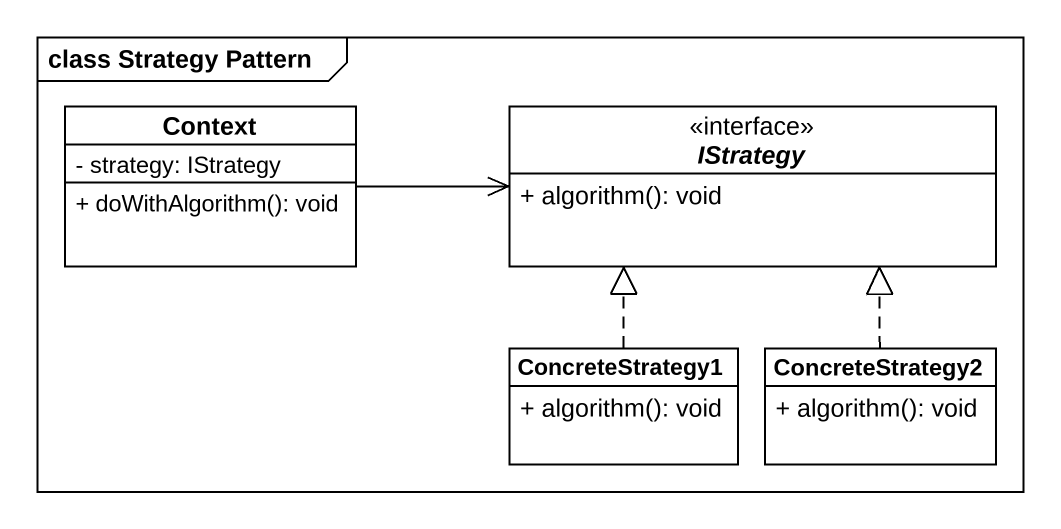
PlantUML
@startuml
mainframe class Strategy Pattern
hide circle
hide empty members
skinparam classAttributeIconSize 0
class Context {
  - strategy: IStrategy
  + doWithAlgorithm(): void
}
interface IStrategy {
  + algorithm(): void
}
class ConcreteStrategy1 {
  + algorithm(): void
}
class ConcreteStrategy2 {
  + algorithm(): void
}
Context -right-> IStrategy
ConcreteStrategy1 .up.|> IStrategy
ConcreteStrategy2 .up.|> IStrategy
@enduml
